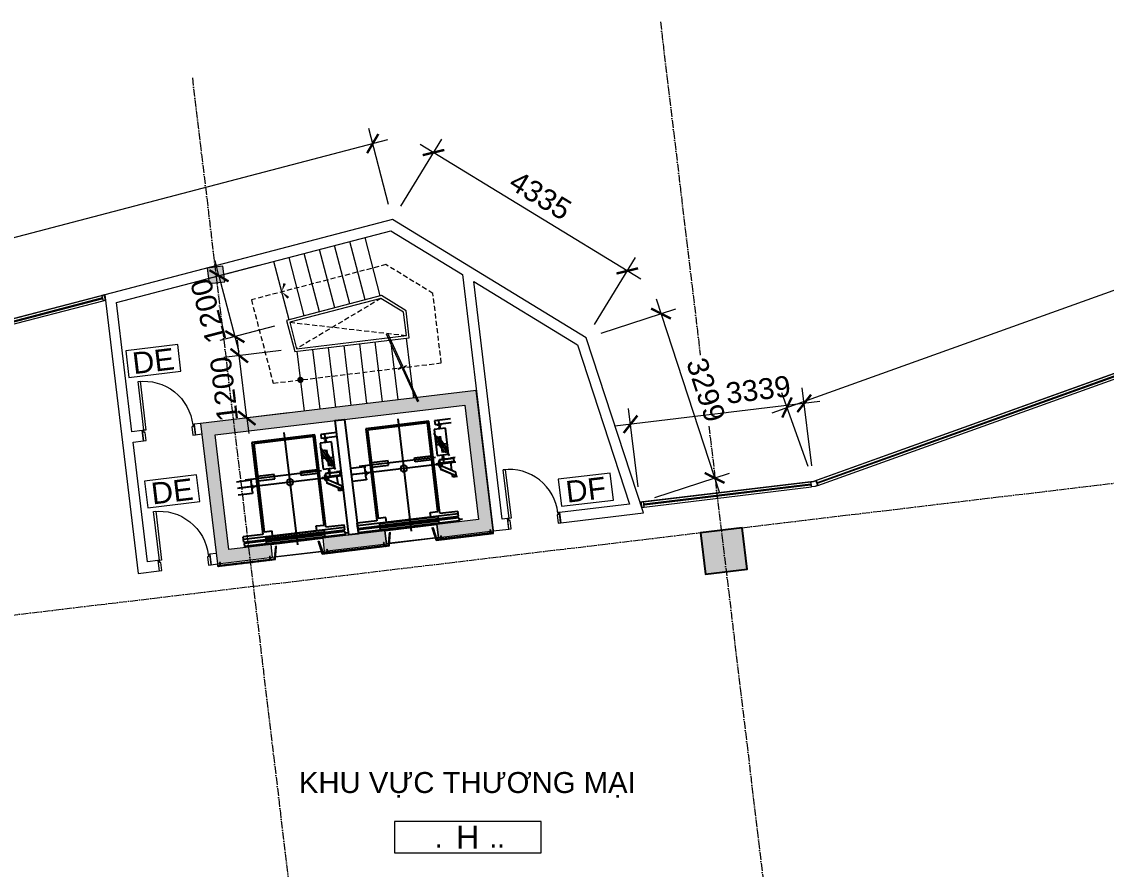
# Model space of a CAD drawing. Header units: millimetres. Extents: x -20211 to 105142, y -25405 to 48204.
# Drawn here: x 62880 to 83588, y 24959 to 41140 of the extents above; entities that cross this region are included whole.
import ezdxf
from ezdxf.enums import TextEntityAlignment as Align

# ---------------------------------------------------------------- set-up
doc = ezdxf.new("R2010")
doc.units = ezdxf.units.MM
for name, pattern in [('Grid Line', [4.2, 3, -0.6, 0, -0.6]), ('HIDDEN2', [4.7625, 3.175, -1.5875]), ('HIDDENX2', [0.75, 0.5, -0.25])]:
    doc.linetypes.add(name, pattern=pattern)
doc.layers.get('Defpoints').update_dxf_attribs({"color": 230})
for name, color, linetype, lineweight in [('CHU', 181, 'Continuous', 5), ('Core - tb$0$A.Wall', 2, 'Continuous', 25), ('CUA', 31, 'Continuous', 9), ('DIM', 1, 'Continuous', 5), ('GRA', 211, 'Continuous', 9), ('HATCH', 9, 'Continuous', 9), ('HATCH-1', 8, 'Continuous', 5), ('KI-HIEU-1', 151, 'Continuous', 9), ('LAT-GACH', 140, 'Continuous', 13), ('NET-CAT', 3, 'Continuous', 15), ('NET-THAY', 2, 'Continuous', 9), ('NET-THAY-2', 55, 'Continuous', 13), ('TRUC', 225, 'Continuous', 5), ('X-COT HAM$0$LC.HA', 8, 'Continuous', 9), ('Y-GHI CHU PCCC$0$Z-CT1-GHI CHU TT$0$KI-HIEU', 6, 'Continuous', 13)]:
    doc.layers.add(name, color=color, linetype=linetype, lineweight=lineweight)
doc.layers.add('Core - tb$0$CT3 MBT 11-31$0$Nqh-ME-01', color=8, linetype='Continuous')
doc.styles.add('Arial', font='arial_0.ttf', dxfattribs={"height": 476.25})
doc.styles.add('Arial_3', font='arial_0.ttf', dxfattribs={"height": 400})
doc.styles.add('TA1', font='arial_0.ttf')
doc.styles.add('Y-GHI CHU PCCC$0$Arial', font='arial_0.ttf')
doc.dimstyles.new('D_200_KTx2', dxfattribs={"dimtxt": 400, "dimasz": 300, "dimexe": 300, "dimexo": 300, "dimgap": 160, "dimtad": 1, "dimdec": 0, "dimzin": 9, "dimtxsty": 'TA1', "dimblk": 'ARCHTICK', "dimcen": 1, "dimdle": 300, "dimclrd": 256, "dimclre": 256, "dimclrt": 7, "dimadec": 0, "dimazin": 0, "dimtfac": 1, "dimtdec": 0, "dimtix": 1, "dimtmove": 1, "dimatfit": 3, "dimldrblk": 'ARCHTICK', "dimfxl": 0, "dimtolj": 1, "dimtzin": 0, "dimlwd": -1, "dimlwe": -1, "dimarcsym": 0})

# ---------------------------------------------------------------- blocks, each defined once
blk = doc.blocks.new('CUA 1 CANH MO - 2 - Type 1000-1152409-MẶT BẰNG TẦNG 2')
at = {"layer": 'CUA', "lineweight": 5}
for p, q in [((-399, -102), (-399, 98)), ((-399, 98), (-349, 98)), ((-349, 98), (-349, -61)), ((551, 98), (601, 98)), ((551, -61), (551, 98)), ((601, 98), (601, -102)), ((-369, -102), (-399, -102)), ((-369, -61), (-369, -102)), ((-349, -61), (-369, -61)), ((571, -61), (551, -61)), ((571, -102), (571, -61)), ((601, -102), (571, -102))]:
    blk.add_line(p, q, dxfattribs=at)
at = {"layer": 'CUA'}
for p, q in [((-328, -102), (-368, -102)), ((-368, -102), (-368, -1040)), ((-328, -1040), (-328, -102)), ((-368, -1040), (-328, -1040))]:
    blk.add_line(p, q, dxfattribs=at)
at = {"layer": 'CUA', "lineweight": 5}
blk.add_arc((-368, -102), 938, 270, 0.5, dxfattribs=at)
blk = doc.blocks.new('CUA 1 CANH MO - 2 - Type 1000-1152411-MẶT BẰNG TẦNG 2')
at = {"layer": 'CUA'}
for p, q in [((-368, 1040), (-328, 1040)), ((-368, 102), (-368, 1040)), ((-328, 1040), (-328, 102)), ((-328, 102), (-368, 102))]:
    blk.add_line(p, q, dxfattribs=at)
at = {"layer": 'CUA', "lineweight": 5}
for p, q in [((-369, 102), (-399, 102)), ((-399, 102), (-399, -98)), ((-369, 61), (-369, 102)), ((-349, 61), (-369, 61)), ((-349, -98), (-349, 61)), ((571, 61), (551, 61)), ((551, 61), (551, -98)), ((601, 102), (571, 102)), ((571, 102), (571, 61)), ((601, -98), (601, 102)), ((-399, -98), (-349, -98)), ((551, -98), (601, -98))]:
    blk.add_line(p, q, dxfattribs=at)
blk.add_arc((-368, 102), 938, 359.5, 90, dxfattribs=at)
blk = doc.blocks.new('_ARCHTICK')
at = {"color": 0, "linetype": 'ByBlock', "const_width": 0.15}
blk.add_lwpolyline([(-0.5, -0.5), (0.5, 0.5)], dxfattribs=at)
blk = doc.blocks.new('*D75')
at = {"layer": 'Defpoints', "color": 0, "transparency": 16777216}
for p in [(69582, 38813), (69961, 37362), (47201, 31415)]:
    blk.add_point(p, dxfattribs=at)
at = {"layer": 'DIM', "transparency": 16777216}
for p, q in [((69885, 37652), (69506, 39103)), ((46532, 32790), (69872, 38889)), ((47125, 31705), (46746, 33156))]:
    blk.add_line(p, q, dxfattribs=at)
at = {"layer": 'DIM', "transparency": 16777216, "xscale": 300, "yscale": 300, "zscale": 300}
for p, rotation in [((69582, 38813), 14.6428708967525), ((46822, 32866), 194.6428708967525)]:
    blk.add_blockref('_ARCHTICK', p, dxfattribs=dict(at, rotation=rotation))
at = {"layer": 'DIM', "color": 7, "transparency": 16777216, "insert": (58110, 36192), "char_height": 400, "attachment_point": 5, "rotation": 14.6429, "style": 'TA1', "bg_fill": 3, "box_fill_scale": 1.1, "bg_fill_color": 256, "bg_fill_true_color": 13158600, "bg_fill_transparency": 0}
blk.add_mtext('\\A1;23524', dxfattribs=at)
blk = doc.blocks.new('*D77')
at = {"layer": 'Defpoints', "color": 0, "transparency": 16777216}
for p in [(70743, 38642), (69961, 37362), (73660, 35102)]:
    blk.add_point(p, dxfattribs=at)
at = {"layer": 'DIM', "transparency": 16777216}
for p, q in [((70118, 37618), (70900, 38898)), ((74698, 36225), (70487, 38798)), ((73817, 35358), (74599, 36638))]:
    blk.add_line(p, q, dxfattribs=at)
at = {"layer": 'DIM', "transparency": 16777216, "xscale": 300, "yscale": 300, "zscale": 300}
for p, rotation in [((70743, 38642), 148.5751953269421), ((74442, 36382), 328.5751953269421)]:
    blk.add_blockref('_ARCHTICK', p, dxfattribs=dict(at, rotation=rotation))
at = {"layer": 'DIM', "color": 7, "transparency": 16777216, "insert": (72783, 37823), "char_height": 400, "attachment_point": 5, "rotation": 328.5752, "style": 'TA1', "bg_fill": 3, "box_fill_scale": 1.1, "bg_fill_color": 256, "bg_fill_true_color": 13158600, "bg_fill_transparency": 0}
blk.add_mtext('\\A1;4335', dxfattribs=at)
blk = doc.blocks.new('*D78')
at = {"layer": 'Defpoints', "color": 0, "transparency": 16777216}
for p in [(73660, 35102), (76109, 32430), (74683, 31965)]:
    blk.add_point(p, dxfattribs=at)
at = {"layer": 'DIM', "transparency": 16777216}
for p, q in [((74993, 35852), (76202, 32145)), ((73945, 35195), (75372, 35660)), ((74968, 32058), (76394, 32523))]:
    blk.add_line(p, q, dxfattribs=at)
at = {"layer": 'DIM', "transparency": 16777216, "xscale": 300, "yscale": 300, "zscale": 300}
for p, rotation in [((75086, 35567), 108.0610583119438), ((76109, 32430), 288.0610583119438)]:
    blk.add_blockref('_ARCHTICK', p, dxfattribs=dict(at, rotation=rotation))
at = {"layer": 'DIM', "color": 7, "transparency": 16777216, "insert": (75944, 34111), "char_height": 400, "attachment_point": 5, "rotation": 288.0611, "style": 'TA1', "bg_fill": 3, "box_fill_scale": 1.1, "bg_fill_color": 256, "bg_fill_true_color": 13158600, "bg_fill_transparency": 0}
blk.add_mtext('\\A1;3299', dxfattribs=at)
blk = doc.blocks.new('*D79')
at = {"layer": 'Defpoints', "color": 0, "transparency": 16777216}
for p in [(74504, 33455), (77999, 32363), (74683, 31965)]:
    blk.add_point(p, dxfattribs=at)
at = {"layer": 'DIM', "transparency": 16777216}
for p, q in [((77963, 32661), (77784, 34150)), ((78118, 33888), (74206, 33419)), ((74647, 32263), (74468, 33753))]:
    blk.add_line(p, q, dxfattribs=at)
at = {"layer": 'DIM', "transparency": 16777216, "xscale": 300, "yscale": 300, "zscale": 300, "rotation": 186.8424161083641}
blk.add_blockref('_ARCHTICK', (74504, 33455), dxfattribs=at)
at = {"layer": 'DIM', "color": 7, "transparency": 16777216, "insert": (76941, 34114), "char_height": 400, "attachment_point": 5, "rotation": 6.8424, "style": 'TA1', "bg_fill": 3, "box_fill_scale": 1.1, "bg_fill_color": 256, "bg_fill_true_color": 13158600, "bg_fill_transparency": 0}
blk.add_mtext('\\A1;3339', dxfattribs=at)
at = {"layer": 'DIM', "transparency": 16777216, "xscale": 300, "yscale": 300, "zscale": 300, "rotation": 6.842416108364065}
blk.add_blockref('_ARCHTICK', (77820, 33853), dxfattribs=at)
blk = doc.blocks.new('*D80')
at = {"layer": 'Defpoints', "color": 0, "transparency": 16777216}
for p in [(93463, 39513), (93970, 38101), (77999, 32363)]:
    blk.add_point(p, dxfattribs=at)
at = {"layer": 'DIM', "transparency": 16777216}
for p, q in [((93869, 38384), (93361, 39795)), ((77209, 33673), (93745, 39614)), ((77897, 32646), (77390, 34057))]:
    blk.add_line(p, q, dxfattribs=at)
at = {"layer": 'DIM', "transparency": 16777216, "xscale": 300, "yscale": 300, "zscale": 300}
for p, rotation in [((93463, 39513), 19.76210720897474), ((77491, 33775), 199.7621072089747)]:
    blk.add_blockref('_ARCHTICK', p, dxfattribs=dict(at, rotation=rotation))
at = {"layer": 'DIM', "color": 7, "transparency": 16777216, "insert": (85354, 36987), "char_height": 400, "attachment_point": 5, "rotation": 19.7621, "style": 'TA1', "bg_fill": 3, "box_fill_scale": 1.1, "bg_fill_color": 256, "bg_fill_true_color": 13158600, "bg_fill_transparency": 0}
blk.add_mtext('\\A1;16971', dxfattribs=at)
blk = doc.blocks.new('*U86')
at = {"color": 7, "ltscale": 30, "true_color": 0xffffff, "insert": (520, 350), "char_height": 200, "attachment_point": 5, "bg_fill": 3, "box_fill_scale": 1.25, "bg_fill_color": 256, "bg_fill_true_color": 13158600, "bg_fill_transparency": 0}
blk.add_mtext('\\A1;.      ..', dxfattribs=at)
blk.add_lwpolyline([(-200, 200), (1200, 200), (1200, 500), (-200, 500)], close=True)
at = {"color": 7, "style": 'Arial'}
blk.add_attdef('±0.000', text='', height=220, dxfattribs=at).set_placement((500, 350), align=Align.MIDDLE)
blk = doc.blocks.new('Core - tb$0$CT3 MBT 11-31$0$tm')
at = {"layer": 'Core - tb$0$CT3 MBT 11-31$0$Nqh-ME-01'}
for p, q in [((-130, -1885), (-130, -115)), ((-130, -459), (-130, -150)), ((-270, -1751), (-270, -281)), ((-130, -469), (-130, -378)), ((854, -538), (854, -1663)), ((854, -538), (892, -538)), ((892, -538), (892, -1663)), ((939, -538), (939, -1663)), ((939, -538), (976, -538)), ((976, -538), (976, -1663)), ((-1085, -1125), (1073, -1125)), ((-265, -2019), (-728, -1777)), ((-500, -1981), (-500, -1810)), ((-130, -2125), (-130, -1731)), ((-130, -1818), (-130, -1731)), ((854, -1663), (892, -1663)), ((939, -1663), (976, -1663)), ((-855, -1896), (-952, -1896)), ((-896, -1896), (-818, -1896)), ((-348, -1896), (-662, -1896)), ((-292, -1896), (-144, -1896)), ((-204, -1896), (-282, -1896)), ((957, -2055), (957, -2125))]:
    blk.add_line(p, q, dxfattribs=at)
for points in [[(-260, -115), (-260, -390)], [(0, -390), (0, -115)], [(900, -115), (800, -115)], [(800, -494), (800, -115)], [(845, -115), (845, -2055)], [(900, -115), (900, -2055)], [(930, -2055), (930, -115)], [(930, -115), (985, -115)], [(985, -2055), (985, -115)], [(-260, -390), (-230, -390)], [(-30, -390), (-230, -390)], [(-168, -393), (-93, -393)], [(-168, -399), (-168, -393)], [(-167, -400), (-135, -402)], [(-134, -424), (-134, -403)], [(-126, -424), (-126, -403)], [(-125, -402), (-93, -400)], [(-93, -399), (-93, -393)], [(-30, -390), (0, -390)], [(-970, -494), (800, -494)], [(-970, -1706), (-970, -494)], [(-940, -1675), (-940, -525)], [(-940, -525), (760, -525)], [(-310, -525), (-230, -525)], [(-310, -845), (-310, -525)], [(-230, -525), (-230, -845)], [(-135, -426), (-135, -455)], [(-135, -455), (-125, -455)], [(-125, -426), (-125, -455)], [(760, -675), (760, -525)], [(845, -675), (760, -675)], [(-230, -845), (-310, -845)], [(-230, -1355), (-310, -1355)], [(-310, -1355), (-310, -1675)], [(-230, -1675), (-230, -1355)], [(845, -1525), (760, -1525)], [(760, -1525), (760, -1675)], [(800, -1706), (-970, -1706)], [(-963, -2125), (-963, -1816)], [(-963, -1816), (-888, -1816)], [(760, -1675), (-940, -1675)], [(-888, -2125), (-888, -1816)], [(-885, -1888), (-885, -1853)], [(-882, -1853), (-885, -1853)], [(-882, -1853), (-882, -1888)], [(-800, -2006), (-800, -1786)], [(-800, -1786), (-300, -1786)], [(-623, -1786), (-661, -1858)], [(-661, -1858), (-377, -2006)], [(-339, -1934), (-623, -1786)], [(-310, -1675), (-230, -1675)], [(-300, -1786), (-300, -2006)], [(-218, -1853), (-218, -1888)], [(-218, -1853), (-215, -1853)], [(-215, -1888), (-215, -1853)], [(-212, -2097), (-212, -1820)], [(-212, -1820), (-149, -1820)], [(-206, -2097), (-206, -1820)], [(-200, -1810), (-60, -1810)], [(-200, -1820), (-200, -1810)], [(-175, -1807), (-175, -1800)], [(-174, -1799), (-136, -1796)], [(-175, -1807), (-86, -1807)], [(-149, -2097), (-149, -1820)], [(-149, -1853), (-90, -1853)], [(-138, -1777), (-138, -1745)], [(-138, -1745), (-122, -1745)], [(-137, -1778), (-136, -1778)], [(-135, -1795), (-135, -1779)], [(-125, -1795), (-125, -1779)], [(-124, -1778), (-123, -1778)], [(-86, -1799), (-124, -1796)], [(-122, -1777), (-122, -1745)], [(-109, -1820), (-36, -1820)], [(-109, -1820), (51, -2097)], [(-86, -1807), (-86, -1800)], [(-60, -1820), (-60, -1810)], [(-43, -1820), (117, -2097)], [(-36, -1820), (123, -2097)], [(800, -1706), (800, -2055)], [(-885, -1940), (-885, -1904)], [(-882, -1940), (-885, -1940)], [(-882, -1888), (-831, -1888)], [(-882, -1891), (-831, -1891)], [(-882, -1901), (-831, -1901)], [(-831, -1904), (-882, -1904)], [(-882, -1904), (-882, -1940)], [(-828, -1898), (-828, -1894)], [(-825, -1894), (-825, -1898)], [(-300, -2006), (-800, -2006)], [(-377, -2006), (-339, -1934)], [(-275, -1894), (-275, -1898)], [(-272, -1898), (-272, -1894)], [(-218, -1888), (-269, -1888)], [(-218, -1891), (-269, -1891)], [(-218, -1901), (-269, -1901)], [(-269, -1904), (-218, -1904)], [(-222, -2125), (-222, -2032)], [(-222, -2032), (-212, -2032)], [(-218, -1904), (-218, -1940)], [(-218, -1940), (-215, -1940)], [(-215, -1940), (-215, -1904)], [(13, -2032), (-149, -2032)], [(143, -2032), (86, -2032)], [(143, -2125), (143, -2032)], [(900, -2055), (800, -2055)], [(930, -2055), (985, -2055)], [(-149, -2097), (-212, -2097)], [(51, -2097), (123, -2097)]]:
    blk.add_lwpolyline(points, dxfattribs=at)
for points in [[(-168, -399, 0.396325), (-167, -400)], [(-134, -403, 0.396325), (-135, -402)], [(-125, -402, 0.396325), (-126, -403)], [(-93, -400, 0.396325), (-93, -399)], [(-135, -425, 0.267949), (-134, -424)], [(-135, -425, 0.267949), (-135, -426)], [(-126, -424, 0.267949), (-126, -425)], [(-125, -426, 0.267949), (-126, -425)], [(-174, -1799, 0.390876), (-175, -1800)], [(-138, -1777, 0.414214), (-137, -1778)], [(-135, -1779, 0.414214), (-136, -1778)], [(-136, -1796, 0.390876), (-135, -1795)], [(-124, -1778, 0.414214), (-125, -1779)], [(-125, -1795, 0.390876), (-124, -1796)], [(-123, -1778, 0.414214), (-122, -1777)], [(-86, -1800, 0.390876), (-86, -1799)], [(-885, -1888, 0.414214), (-882, -1891)], [(-882, -1901, 0.414214), (-885, -1904)], [(-825, -1894, 0.414214), (-831, -1888)], [(-828, -1894, 0.414214), (-831, -1891)], [(-831, -1901, 0.414214), (-828, -1898)], [(-831, -1904, 0.414214), (-825, -1898)], [(-275, -1894, -0.414214), (-269, -1888)], [(-269, -1904, -0.414214), (-275, -1898)], [(-272, -1894, -0.414214), (-269, -1891)], [(-269, -1901, -0.414214), (-272, -1898)], [(-215, -1888, -0.414214), (-218, -1891)], [(-218, -1901, -0.414214), (-215, -1904)]]:
    blk.add_lwpolyline(points, format="xyb", dxfattribs=at)
for centre, radius in [((-130, -1125), 60), ((-500, -1896), 40)]:
    blk.add_circle(centre, radius, dxfattribs=at)
blk = doc.blocks.new('A$C1F5A74C7')
at = {"color": 0, "lineweight": 5}
for p, q in [((0, 10), (0, 12)), ((0, 10), (21, 10)), ((3, 8), (3, 10)), ((3, 5), (3, 7)), ((5, 91), (10, 94)), ((5, 91), (5, 29)), ((5, 91), (15, 91)), ((6, 78), (5, 75)), ((5, 75), (8, 75)), ((6, 72), (5, 69)), ((5, 69), (8, 69)), ((6, 66), (5, 63)), ((5, 63), (8, 63)), ((6, 60), (5, 57)), ((5, 57), (8, 57)), ((6, 54), (5, 51)), ((5, 51), (8, 51)), ((5, 49), (8, 49)), ((5, 10), (5, 29)), ((8, 5), (5, 5)), ((7, 80), (6, 78)), ((6, 78), (10, 78)), ((8, 73), (6, 72)), ((8, 67), (6, 66)), ((8, 61), (6, 60)), ((8, 55), (6, 54)), ((8, 82), (7, 80)), ((7, 81), (10, 81)), ((7, 80), (10, 80)), ((7, 29), (7, 76)), ((7, 10), (7, 31)), ((7, 9), (7, 10)), ((7, 5), (7, 8)), ((7, 5), (7, 5)), ((9, 84), (8, 82)), ((8, 83), (10, 83)), ((8, 73), (8, 75)), ((8, 69), (8, 67)), ((8, 61), (8, 63)), ((8, 57), (8, 55)), ((8, 51), (8, 49)), ((10, 87), (9, 85)), ((9, 85), (12, 86)), ((10, 5), (9, 5)), ((10, 99), (10, 11)), ((10, 94), (15, 91)), ((10, 87), (12, 85)), ((10, 41), (10, 80)), ((10, 78), (15, 78)), ((10, 41), (11, 41)), ((10, 13), (10, 0)), ((12, 5), (10, 5)), ((11, 84), (13, 84)), ((11, 81), (14, 82)), ((11, 41), (11, 80)), ((11, 80), (14, 80)), ((12, 84), (12, 83)), ((12, 73), (12, 75)), ((12, 75), (15, 75)), ((12, 73), (15, 72)), ((12, 69), (12, 67)), ((12, 69), (15, 69)), ((12, 67), (15, 66)), ((12, 61), (12, 63)), ((12, 63), (15, 63)), ((12, 61), (15, 60)), ((12, 57), (12, 55)), ((12, 57), (15, 57)), ((12, 55), (15, 54)), ((12, 49), (12, 51)), ((12, 51), (15, 51)), ((12, 49), (15, 49)), ((12, 5), (12, 5)), ((13, 82), (14, 80)), ((16, 5), (13, 5)), ((14, 80), (15, 78)), ((14, 29), (14, 76)), ((14, 10), (14, 31)), ((14, 9), (14, 10)), ((14, 5), (14, 8)), ((15, 91), (15, 29)), ((15, 78), (15, 75)), ((15, 72), (15, 69)), ((15, 66), (15, 63)), ((15, 60), (15, 57)), ((15, 54), (15, 51)), ((15, 10), (15, 29)), ((18, 10), (18, 8)), ((18, 7), (18, 5)), ((21, 10), (21, 12))]:
    blk.add_line(p, q, dxfattribs=at)
for centre, radius, start, end in [((5, 7), 2.77, 227.3489, 309.0524), ((10, 15), 10.9, 250.5292, 255.5659), ((10, 15), 10.9, 263.51, 276.4907), ((10, 15), 10.9, 284.1671, 289.4715), ((16, 7), 2.77, 230.845, 312.6565)]:
    blk.add_arc(centre, radius, start, end, dxfattribs=at)
blk = doc.blocks.new('*U31')
for p, q in [((11, 0), (11, 0)), ((12, 0), (11, 0)), ((12, 0), (12, 0)), ((14, 0), (13, 0)), ((14, 3), (14, 4)), ((14, 2), (14, 3)), ((14, 2), (14, 2)), ((14, 0), (14, 1)), ((14, 0), (14, -1)), ((14, 0), (15, 0)), ((16, 0), (16, 0)), ((17, 0), (17, 0)), ((17, 0), (18, 0)), ((48, 10), (48, -10)), ((14, -2), (14, -3)), ((14, -2), (14, -2)), ((14, -3), (14, -4))]:
    blk.add_line(p, q)
blk.add_lwpolyline([(50, 10), (9, 10, 0.414215), (7, 8), (7, -8, 0.414214), (9, -10), (50, -10)], format="xyb")
for radius in [2.9, 0.712]:
    blk.add_circle((14, 0), radius)
at = {"extrusion": (0, 0, -1), "xscale": 0.3999999999068677, "yscale": 0.3999999999068677, "zscale": -0.4, "rotation": 90.00000000000001}
blk.add_blockref('A$C1F5A74C7', (-43, -4), dxfattribs=at)
blk = doc.blocks.new('A$C480F4123')
at = {"layer": 'GRA', "transparency": 33554687}
h = blk.add_hatch(dxfattribs=at)
h.set_pattern_fill('ANSI37', color=159, scale=50, angle=652.0858, style=0)
h.set_pattern_definition([(337.085768, (32902.201, 181537.189), (2.43345473, 5.7568045), []), (67.085768, (32902.201, 181537.189), (-5.7568045, 2.43345473), [])])
h.paths.add_polyline_path([(69500, 30827), (69520, 31081), (69499, 31078), (69481, 30845)])
h = blk.add_hatch(dxfattribs=at)
h.set_pattern_fill('ANSI37', color=159, scale=50, angle=652.0858, style=0)
h.set_pattern_definition([(337.085768, (32703.6204, 181513.402), (2.43345473, 5.7568045), []), (67.085768, (32703.6204, 181513.402), (-5.7568045, 2.43345473), [])])
h.paths.add_polyline_path([(70393, 30934), (70314, 31176), (70334, 31178), (70407, 30956)])
h = blk.add_hatch(dxfattribs=at)
h.set_pattern_fill('ANSI37', color=159, scale=50, angle=276.8306, style=0)
h.set_pattern_definition([(321.8306493, (33216.617, 304596.5165), (3.86242455, 4.91367241), []), (51.8306493, (33216.617, 304596.5165), (-4.91367241, 3.86242455), [])])
h.paths.add_polyline_path([(70393, 30934), (71486, 31065), (71480, 31114), (71483, 31084), (70407, 30956)])
h = blk.add_hatch(dxfattribs=at)
h.set_pattern_fill('ANSI37', color=159, scale=50, angle=652.0858, style=0)
h.set_pattern_definition([(337.085768, (30529.163, 181252.934), (2.43345473, 5.7568045), []), (67.085768, (30529.163, 181252.934), (-5.7568045, 2.43345473), [])])
h.paths.add_polyline_path([(68219, 30673), (68140, 30916), (68160, 30918), (68233, 30695)])
h = blk.add_hatch(dxfattribs=at)
h.set_pattern_fill('ANSI37', color=159, scale=50, angle=652.0858, style=0)
h.set_pattern_definition([(337.085768, (30727.743, 181276.721), (2.43345473, 5.7568045), []), (67.085768, (30727.743, 181276.721), (-5.7568045, 2.43345473), [])])
h.paths.add_polyline_path([(67325, 30566), (67345, 30820), (67325, 30818), (67307, 30584)])
h = blk.add_hatch(dxfattribs=at)
h.set_pattern_fill('ANSI37', color=159, scale=50, angle=276.8306, style=0)
h.set_pattern_definition([(321.8306493, (31042.1595, 304336.0483), (3.86242455, 4.91367241), []), (51.8306493, (31042.1595, 304336.0483), (-4.91367241, 3.86242455), [])])
h.paths.add_polyline_path([(68219, 30673), (69500, 30827), (69481, 30845), (68233, 30695)])
h = blk.add_hatch(dxfattribs=at)
h.set_pattern_fill('ANSI37', color=159, scale=50, angle=276.8306, style=0)
h.set_pattern_definition([(321.8306493, (31240.74, 304359.8353), (3.86242455, 4.91367241), []), (51.8306493, (31240.74, 304359.8353), (-4.91367241, 3.86242455), [])])
h.paths.add_polyline_path([(67325, 30566), (66223, 30434), (66217, 30484), (66221, 30454), (67307, 30584)])
at = {"layer": 'NET-CAT'}
h = blk.add_hatch(color=256, dxfattribs=at)
h.dxf.hatch_style = 1
h.paths.add_polyline_path([(71159, 33795), (65896, 33165), (66217, 30484), (67270, 30610), (67240, 30858), (66436, 30762), (66174, 32946), (70940, 33517), (71202, 31333), (70407, 31238), (70437, 30989), (71480, 31114)])
h.paths.add_polyline_path([(69415, 31119), (68233, 30977), (68263, 30729), (69444, 30870)], flags=17)
at = {"layer": 'Core - tb$0$A.Wall', "ltscale": 0.5}
blk.add_lwpolyline([(68908, 31058), (68729, 31037), (68468, 33221), (68646, 33242)], close=True, dxfattribs=at)
at = {"layer": 'GRA'}
for points in [[(69500, 30827), (69520, 31081), (69499, 31078), (69481, 30845)], [(70393, 30934), (70314, 31176), (70334, 31178), (70407, 30956)], [(70393, 30934), (71486, 31065), (71480, 31114), (71483, 31084), (70407, 30956)], [(68219, 30673), (68140, 30916), (68160, 30918), (68233, 30695)], [(67325, 30566), (67345, 30820), (67325, 30818), (67307, 30584)], [(68219, 30673), (69500, 30827), (69481, 30845), (68233, 30695)], [(67325, 30566), (66223, 30434), (66217, 30484), (66221, 30454), (67307, 30584)]]:
    blk.add_lwpolyline(points, close=True, dxfattribs=at)
at = {"layer": 'HATCH'}
for p, q in [((69415, 31119), (70407, 31238)), ((70407, 31238), (69415, 31119)), ((68233, 30977), (67240, 30858)), ((70437, 30989), (69444, 30870)), ((69444, 30870), (70437, 30989)), ((67270, 30610), (68263, 30729))]:
    blk.add_line(p, q, dxfattribs=at)
at = {"layer": 'LAT-GACH'}
for p, q in [((69415, 31119), (70407, 31238)), ((67240, 30858), (68233, 30977)), ((70378, 30982), (69504, 30878)), ((68203, 30722), (67329, 30617))]:
    blk.add_line(p, q, dxfattribs=at)
at = {"layer": 'NET-CAT'}
for p, q in [((71159, 33795), (65896, 33165)), ((71480, 31114), (71159, 33795)), ((66174, 32946), (70940, 33517)), ((70940, 33517), (71202, 31333)), ((65896, 33165), (66217, 30484)), ((66436, 30762), (66174, 32946)), ((71202, 31333), (70407, 31238)), ((69415, 31119), (68233, 30977)), ((69415, 31119), (69444, 30870)), ((69444, 30870), (69415, 31119)), ((70407, 31238), (70437, 30989)), ((70437, 30989), (70407, 31238)), ((70437, 30989), (71480, 31114)), ((67240, 30858), (66436, 30762)), ((67270, 30610), (67240, 30858)), ((68263, 30729), (68233, 30977)), ((68263, 30729), (69444, 30870)), ((66217, 30484), (67270, 30610))]:
    blk.add_line(p, q, dxfattribs=at)
at = {"layer": 'Core - tb$0$CT3 MBT 11-31$0$Nqh-ME-01', "extrusion": (0, 0, -1), "zscale": -1, "rotation": 263.1693507407662}
for p in [(-68674, 32042), (-66500, 31782)]:
    blk.add_blockref('Core - tb$0$CT3 MBT 11-31$0$tm', p, dxfattribs=at)
at = {"layer": 'GRA', "xscale": -1, "rotation": 276.8306492592343}
for p in [(71436, 31059), (70493, 30946), (68318, 30685)]:
    blk.add_blockref('*U31', p, dxfattribs=at)
at = {"layer": 'GRA', "rotation": 96.83064925923432}
for p in [(69401, 30815), (69401, 30815), (66273, 30440), (66273, 30440), (67226, 30554), (67226, 30554)]:
    blk.add_blockref('*U31', p, dxfattribs=at)
blk = doc.blocks.new('*U96')
for points in [[(-1426, 50), (-50, 50), (0, -100), (0, 200), (50, 50), (1428, 50)], [(-1426, 0), (-50, 0), (0, -150), (0, 150), (50, 0), (1428, 0)]]:
    blk.add_lwpolyline(points)
blk = doc.blocks.new('*D98')
at = {"layer": 'Defpoints', "color": 0, "transparency": 16777216}
for p in [(67694, 36563), (67998, 35402), (66950, 35128)]:
    blk.add_point(p, dxfattribs=at)
at = {"layer": 'DIM', "transparency": 16777216}
for p, q in [((67404, 36487), (66356, 36213)), ((66647, 36289), (66571, 36579)), ((66647, 36289), (66950, 35128)), ((67707, 35326), (66660, 35052)), ((66950, 35128), (67026, 34838))]:
    blk.add_line(p, q, dxfattribs=at)
at = {"layer": 'DIM', "transparency": 16777216, "xscale": 300, "yscale": 300, "zscale": 300}
for p, rotation in [((66647, 36289), 284.6428708967503), ((66950, 35128), 104.6428708967503)]:
    blk.add_blockref('_ARCHTICK', p, dxfattribs=dict(at, rotation=rotation))
at = {"layer": 'DIM', "color": 7, "transparency": 16777216, "insert": (66446, 35616), "char_height": 400, "attachment_point": 5, "rotation": 104.6429, "style": 'TA1'}
blk.add_mtext('\\A1;1200', dxfattribs=at)
blk = doc.blocks.new('*D99')
at = {"layer": 'Defpoints', "color": 0, "transparency": 16777216}
for p in [(68130, 34897), (67034, 34765), (68272, 33706)]:
    blk.add_point(p, dxfattribs=at)
at = {"layer": 'DIM', "transparency": 16777216}
for p, q in [((67034, 34765), (66999, 35063)), ((67832, 34861), (66737, 34729)), ((67178, 33574), (67034, 34765)), ((67975, 33670), (66880, 33538)), ((67178, 33574), (67214, 33276))]:
    blk.add_line(p, q, dxfattribs=at)
at = {"layer": 'DIM', "transparency": 16777216, "xscale": 300, "yscale": 300, "zscale": 300}
for p, rotation in [((67034, 34765), 276.8665358369184), ((67178, 33574), 96.86653583691843)]:
    blk.add_blockref('_ARCHTICK', p, dxfattribs=dict(at, rotation=rotation))
at = {"layer": 'DIM', "color": 7, "transparency": 16777216, "insert": (66745, 34126), "char_height": 400, "attachment_point": 5, "rotation": 96.8665, "style": 'TA1'}
blk.add_mtext('\\A1;1200', dxfattribs=at)
blk = doc.blocks.new('ALC1807-ASCENT PLAZA-KET CAU_rvt-1-MẶT BẰNG TẦNG 1')
at = {"layer": 'X-COT HAM$0$LC.HA'}
blk.add_hatch(color=256, dxfattribs=at).paths.add_polyline_path([(66422, 36437), (66458, 36139), (66756, 36175), (66720, 36473)])
blk.add_hatch(color=256, dxfattribs=at).paths.add_polyline_path([(76635, 31480), (75840, 31385), (75935, 30591), (76730, 30686)], flags=0)
at = {"ltscale": 1000}
blk.add_lwpolyline([(66422, 36437), (66458, 36139), (66756, 36175), (66720, 36473)], close=True, dxfattribs=at)
at = {"lineweight": 25}
blk.add_lwpolyline([(76635, 31480), (75840, 31385), (75935, 30591), (76730, 30686)], close=True, dxfattribs=at)
blk = doc.blocks.new('*U131')
for p, q in [((7459, 100, 0), (50, 100, 0)), ((7459, 0, 0), (50, 0, 0)), ((7446, 58, 0), (63, 58, 0)), ((7446, 42, 0), (63, 42, 0))]:
    blk.add_line(p, q)
at = {"ltscale": 100}
for p, q in [((50, 61, 0), (50, 39, 0)), ((50, 61, 0), (50, 39, 0)), ((7459, 61, 0), (7459, 39, 0)), ((7459, 61, 0), (7459, 39, 0))]:
    blk.add_line(p, q, dxfattribs=at)
at = {"color": 1, "lineweight": 0, "ltscale": 10}
blk.add_line((57, 50, 0), (7452, 50, 0), dxfattribs=at)
at = {"ltscale": 25, "elevation": 0}
for points in [[(0, 0), (50, 0), (50, 100), (0, 100)], [(2, 2), (48, 2), (48, 98), (2, 98)]]:
    blk.add_lwpolyline(points, close=True, dxfattribs=at)
at = {"elevation": 0}
for points in [[(50, 39), (50, 61), (63, 61, -0.414214), (63, 60), (63, 57, -0.414214), (63, 56, -0.414214), (62, 57), (62, 59, 0.414214), (62, 60), (52, 60, 0.414214), (51, 59), (51, 40, 0.414214), (52, 40), (62, 40, 0.414214), (62, 40), (62, 43, -0.414214), (63, 43, -0.414214), (63, 43), (63, 39, -0.414214), (63, 39), (50, 39)], [(7459, 39), (7459, 61), (7446, 61, 0.414214), (7446, 60), (7446, 57, 0.414214), (7446, 56, 0.414214), (7447, 57), (7447, 59, -0.414214), (7447, 60), (7457, 60, -0.414214), (7458, 59), (7458, 40, -0.414214), (7457, 40), (7447, 40, -0.414214), (7447, 40), (7447, 43, 0.414214), (7446, 43, 0.414214), (7446, 43), (7446, 39, 0.414214), (7446, 39), (7459, 39)]]:
    blk.add_lwpolyline(points, format="xyb", dxfattribs=at)
for points in [[(50, 40), (50, 59)], [(50, 40), (50, 59)], [(7459, 40), (7459, 59)], [(7459, 40), (7459, 59)]]:
    blk.add_lwpolyline(points, dxfattribs=at)
for points in [[(57, 52, 0.110226), (57, 52), (57, 48, 0.110226), (57, 48, 0.547587), (60, 47, -0.371535), (61, 47, 0.207699), (65, 47, -0.626616), (65, 47, -0.088099), (63, 42), (63, 44), (60, 44), (60, 43), (56, 46, -0.26277), (55, 47), (55, 50), (55, 53, -0.26277), (56, 54), (60, 57), (60, 56), (63, 56), (63, 58, -0.088099), (65, 53, -0.626616), (65, 53, 0.207699), (61, 53, -0.371535), (60, 53, 0.547587)], [(7452, 52, -0.110226), (7452, 52), (7452, 48, -0.110226), (7452, 48, -0.547587), (7448, 47, 0.371535), (7448, 47, -0.207699), (7444, 47, 0.626616), (7444, 47, 0.088099), (7446, 42), (7446, 44), (7448, 44), (7448, 43), (7453, 46, 0.26277), (7453, 47), (7453, 50), (7453, 53, 0.26277), (7453, 54), (7448, 57), (7448, 56), (7446, 56), (7446, 58, 0.088099), (7444, 53, 0.626616), (7444, 53, -0.207699), (7448, 53, 0.371535), (7448, 53, -0.547587)]]:
    blk.add_lwpolyline(points, format="xyb", close=True)
for points in [[(57, 47), (57, 52), (7452, 52), (7452, 47)], [(7509, 100), (7509, 0), (7459, 0), (7459, 100)], [(7507, 98), (7507, 2), (7461, 2), (7461, 98)]]:
    blk.add_lwpolyline(points, close=True)
blk = doc.blocks.new('*U132')
for p, q in [((3270, 100, 0), (50, 100, 0)), ((3270, 0, 0), (50, 0, 0)), ((3257, 58, 0), (63, 58, 0)), ((3257, 42, 0), (63, 42, 0))]:
    blk.add_line(p, q)
at = {"ltscale": 100}
for p, q in [((50, 61, 0), (50, 39, 0)), ((50, 61, 0), (50, 39, 0)), ((3270, 61, 0), (3270, 39, 0)), ((3270, 61, 0), (3270, 39, 0))]:
    blk.add_line(p, q, dxfattribs=at)
at = {"color": 1, "lineweight": 0, "ltscale": 10}
blk.add_line((57, 50, 0), (3263, 50, 0), dxfattribs=at)
at = {"ltscale": 25, "elevation": 0}
for points in [[(0, 0), (50, 0), (50, 100), (0, 100)], [(2, 2), (48, 2), (48, 98), (2, 98)]]:
    blk.add_lwpolyline(points, close=True, dxfattribs=at)
at = {"elevation": 0}
for points in [[(50, 39), (50, 61), (63, 61, -0.414214), (63, 60), (63, 57, -0.414214), (63, 56, -0.414214), (62, 57), (62, 59, 0.414214), (62, 60), (52, 60, 0.414214), (51, 59), (51, 40, 0.414214), (52, 40), (62, 40, 0.414214), (62, 40), (62, 43, -0.414214), (63, 43, -0.414214), (63, 43), (63, 39, -0.414214), (63, 39), (50, 39)], [(3270, 39), (3270, 61), (3257, 61, 0.414214), (3257, 60), (3257, 57, 0.414214), (3257, 56, 0.414214), (3258, 57), (3258, 59, -0.414214), (3258, 60), (3268, 60, -0.414214), (3269, 59), (3269, 40, -0.414214), (3268, 40), (3258, 40, -0.414214), (3258, 40), (3258, 43, 0.414214), (3257, 43, 0.414214), (3257, 43), (3257, 39, 0.414214), (3257, 39), (3270, 39)]]:
    blk.add_lwpolyline(points, format="xyb", dxfattribs=at)
for points in [[(50, 40), (50, 59)], [(50, 40), (50, 59)], [(3270, 40), (3270, 59)], [(3270, 40), (3270, 59)]]:
    blk.add_lwpolyline(points, dxfattribs=at)
for points in [[(57, 52, 0.110226), (57, 52), (57, 48, 0.110226), (57, 48, 0.547587), (60, 47, -0.371535), (61, 47, 0.207699), (65, 47, -0.626616), (65, 47, -0.088099), (63, 42), (63, 44), (60, 44), (60, 43), (56, 46, -0.26277), (55, 47), (55, 50), (55, 53, -0.26277), (56, 54), (60, 57), (60, 56), (63, 56), (63, 58, -0.088099), (65, 53, -0.626616), (65, 53, 0.207699), (61, 53, -0.371535), (60, 53, 0.547587)], [(3263, 52, -0.110226), (3263, 52), (3263, 48, -0.110226), (3263, 48, -0.547587), (3259, 47, 0.371535), (3259, 47, -0.207699), (3255, 47, 0.626616), (3255, 47, 0.088099), (3257, 42), (3257, 44), (3259, 44), (3259, 43), (3264, 46, 0.26277), (3264, 47), (3264, 50), (3264, 53, 0.26277), (3264, 54), (3259, 57), (3259, 56), (3257, 56), (3257, 58, 0.088099), (3255, 53, 0.626616), (3255, 53, -0.207699), (3259, 53, 0.371535), (3259, 53, -0.547587)]]:
    blk.add_lwpolyline(points, format="xyb", close=True)
for points in [[(57, 47), (57, 52), (3263, 52), (3263, 47)], [(3320, 100), (3320, 0), (3270, 0), (3270, 100)], [(3318, 98), (3318, 2), (3272, 2), (3272, 98)]]:
    blk.add_lwpolyline(points, close=True)
blk = doc.blocks.new('*U133')
for p, q in [((17784, 100, 0), (50, 100, 0)), ((17784, 0, 0), (50, 0, 0)), ((17771, 58, 0), (63, 58, 0)), ((17771, 42, 0), (63, 42, 0))]:
    blk.add_line(p, q)
at = {"ltscale": 100}
for p, q in [((50, 61, 0), (50, 39, 0)), ((50, 61, 0), (50, 39, 0)), ((17784, 61, 0), (17784, 39, 0)), ((17784, 61, 0), (17784, 39, 0))]:
    blk.add_line(p, q, dxfattribs=at)
at = {"color": 1, "lineweight": 0, "ltscale": 10}
blk.add_line((57, 50, 0), (17777, 50, 0), dxfattribs=at)
at = {"ltscale": 25, "elevation": 0}
for points in [[(0, 0), (50, 0), (50, 100), (0, 100)], [(2, 2), (48, 2), (48, 98), (2, 98)]]:
    blk.add_lwpolyline(points, close=True, dxfattribs=at)
at = {"elevation": 0}
for points in [[(50, 39), (50, 61), (63, 61, -0.414214), (63, 60), (63, 57, -0.414214), (63, 56, -0.414214), (62, 57), (62, 59, 0.414214), (62, 60), (52, 60, 0.414214), (51, 59), (51, 40, 0.414214), (52, 40), (62, 40, 0.414214), (62, 40), (62, 43, -0.414214), (63, 43, -0.414214), (63, 43), (63, 39, -0.414214), (63, 39), (50, 39)], [(17784, 39), (17784, 61), (17772, 61, 0.414214), (17771, 60), (17771, 57, 0.414214), (17772, 56, 0.414214), (17772, 57), (17772, 59, -0.414214), (17773, 60), (17783, 60, -0.414214), (17783, 59), (17783, 40, -0.414214), (17783, 40), (17773, 40, -0.414214), (17772, 40), (17772, 43, 0.414214), (17772, 43, 0.414214), (17771, 43), (17771, 39, 0.414214), (17772, 39), (17784, 39)]]:
    blk.add_lwpolyline(points, format="xyb", dxfattribs=at)
for points in [[(50, 40), (50, 59)], [(50, 40), (50, 59)], [(17784, 40), (17784, 59)], [(17784, 40), (17784, 59)]]:
    blk.add_lwpolyline(points, dxfattribs=at)
for points in [[(57, 52, 0.110226), (57, 52), (57, 48, 0.110226), (57, 48, 0.547587), (60, 47, -0.371535), (61, 47, 0.207699), (65, 47, -0.626616), (65, 47, -0.088099), (63, 42), (63, 44), (60, 44), (60, 43), (56, 46, -0.26277), (55, 47), (55, 50), (55, 53, -0.26277), (56, 54), (60, 57), (60, 56), (63, 56), (63, 58, -0.088099), (65, 53, -0.626616), (65, 53, 0.207699), (61, 53, -0.371535), (60, 53, 0.547587)], [(17777, 52, -0.110226), (17777, 52), (17777, 48, -0.110226), (17777, 48, -0.547587), (17774, 47, 0.371535), (17773, 47, -0.207699), (17769, 47, 0.626616), (17769, 47, 0.088099), (17771, 42), (17771, 44), (17774, 44), (17774, 43), (17778, 46, 0.26277), (17779, 47), (17779, 50), (17779, 53, 0.26277), (17778, 54), (17774, 57), (17774, 56), (17771, 56), (17771, 58, 0.088099), (17769, 53, 0.626616), (17769, 53, -0.207699), (17773, 53, 0.371535), (17774, 53, -0.547587)]]:
    blk.add_lwpolyline(points, format="xyb", close=True)
for points in [[(57, 47), (57, 52), (17777, 52), (17777, 47)], [(17834, 100), (17834, 0), (17784, 0), (17784, 100)], [(17832, 98), (17832, 2), (17786, 2), (17786, 98)]]:
    blk.add_lwpolyline(points, close=True)
blk = doc.blocks.new('Y-GHI CHU PCCC$0$A$C53D4240F')
at = {"color": 8, "ltscale": 30}
blk.add_lwpolyline([(-267, -138), (267, -138), (267, 137), (-267, 137)], close=True, dxfattribs=at)
at = {"color": 8, "style": 'Y-GHI CHU PCCC$0$Arial'}
blk.add_text('DE', height=220, dxfattribs=at).set_placement((0, 0), align=Align.MIDDLE_CENTER)
blk = doc.blocks.new('Y-GHI CHU PCCC$0$A$C67775D76')
at = {"color": 8, "ltscale": 30}
blk.add_lwpolyline([(-267, -138), (267, -138), (267, 138), (-267, 138)], close=True, dxfattribs=at)
at = {"color": 8, "style": 'Y-GHI CHU PCCC$0$Arial'}
blk.add_text('DF', height=220, dxfattribs=at).set_placement((0, 0), align=Align.MIDDLE_CENTER)

msp = doc.modelspace()

# ---------------------------------------------------------------- linework, layer by layer
at = {"layer": 'NET-CAT'}
for p, q in [((69961.3, 37361.6), (64469.3, 35926.7)), ((73660.2, 35101.6), (69961.3, 37361.6)), ((64688.6, 35777.3), (69929.6, 37146.6)), ((69929.6, 37146.6), (71293.4, 36313.3)), ((71293.4, 36313.3), (71878.5, 31428.4)), ((72054.5, 31640.9), (71510.7, 36180.5)), ((71510.7, 36180.5), (73492.9, 34969.4)), ((64469.3, 35926.7), (65106.5, 30607.2)), ((64984, 33311.8), (64688.6, 35777.3)), ((74749.2, 31762.2), (73660.2, 35101.6)), ((73492.9, 34969.4), (74483.5, 31931.8)), ((66175.2, 33454.5), (66199, 33255.9)), ((65206.1, 33137), (65182.3, 33335.5)), ((65281.3, 30829.5), (65007.7, 33113.2)), ((74483.5, 31931.8), (73146.7, 31771.7)), ((73146.7, 31771.7), (73170.5, 31573.1)), ((73170.5, 31573.1), (74749.2, 31762.2)), ((72153.8, 31652.8), (72054.5, 31640.9)), ((72177.6, 31454.2), (72153.8, 31652.8)), ((71879.7, 31418.5), (72177.6, 31454.2)), ((66593.5, 30986.7), (66472.5, 30972.2)), ((66472.5, 30972.2), (66496.3, 30773.6)), ((65106.5, 30607.2), (65503.4, 30654.7)), ((65479.6, 30853.3), (65281.3, 30829.5)), ((66496.3, 30773.6), (66617.3, 30788.1))]:
    msp.add_line(p, q, dxfattribs=at)
at = {"layer": 'NET-THAY'}
msp.add_line((64469.3, 35926.7), (61148.8, 35059.1), dxfattribs=at)
at = {"layer": 'TRUC', "linetype": 'Grid Line', "ltscale": 50}
msp.add_line((66138.4, 40069.4), (69393.1, 12891.5), dxfattribs=at)

# ---------------------------------------------------------------- block references
at = {"layer": 'CUA', "extrusion": (6.25811e-10, -2.39518e-09, 1), "rotation": 194.6428708967062}
msp.add_blockref('*U133', (64456, 35923.2, 0), dxfattribs=at)
at = {"layer": 'CUA', "extrusion": (-1.41421e-08, -6.96732e-09, 1), "rotation": 199.7621072096843}
msp.add_blockref('*U131', (85065, 34902, 0), dxfattribs=at)
at = {"layer": 'CUA', "xscale": -1}
for name, p, rotation in [('CUA 1 CANH MO - 2 - Type 1000-1152409-MẶT BẰNG TẦNG 2', (65590.2, 33281.4), 186.8306492592279), ('*U132', (78010.4, 32263.9, 0), 6.842416108377253)]:
    msp.add_blockref(name, p, dxfattribs=dict(at, rotation=rotation))
at = {"layer": 'CUA', "rotation": 6.830649259234268}
msp.add_blockref('CUA 1 CANH MO - 2 - Type 1000-1152411-MẶT BẰNG TẦNG 2', (72561.7, 31598.6), dxfattribs=at)
at = {"layer": 'KI-HIEU-1', "linetype": 'ByBlock', "xscale": 2, "yscale": 2, "zscale": 2}
msp.add_blockref('*U86', (70397, 24872.7), dxfattribs=at).add_auto_attribs({'±0.000': 'H'})

# ---------------------------------------------------------------- texts
at = {"layer": 'CHU', "color": 7, "insert": (68172.6, 26815.3), "char_height": 400, "width": 6627.62, "attachment_point": 1, "line_spacing_factor": 0.936439, "style": 'Arial_3'}
msp.add_mtext('\\pt2540,5080,7620,10160,12700,15240,17780,20320,22860,25400,27940,30480,33020,35560,38100,40640,43180,45720,48260,50800,53340,55880,58420,60960,63500,66040,68580,71120,73660,76200,78740,81280;KHU VỰC THƯƠNG MẠI', dxfattribs=at)

# ---------------------------------------------------------------- next in the draw order: wipeouts: each hides what was drawn before it
msp.add_wipeout([(78079.4, 32286), (78021.7, 32265.3), (77960.8, 32258), (77948.9, 32357.3), (77998.5, 32363.2), (78045.6, 32380.1)]).translate(0, 0, 0).dxf.layer = 'CUA'

# ---------------------------------------------------------------- next in the draw order: linework, layer by layer
at = {"layer": 'NET-THAY'}
for p, q in [((85086.6, 34909.8), (77998.5, 32363.2)), ((77998.5, 32363.2), (74682.9, 31965.4))]:
    msp.add_line(p, q, dxfattribs=at)
at = {"layer": 'TRUC', "linetype": 'Grid Line', "ltscale": 50}
for p, q in [((75074.6, 41139.8), (78329.2, 13961.9)), ((41585.2, 27281.7), (97259.7, 33950.9))]:
    msp.add_line(p, q, dxfattribs=at)

# ---------------------------------------------------------------- next in the draw order: dimensions: what is measured, and where the dimension line sits
at = {"layer": 'DIM'}
dim = msp.add_aligned_dim(p1=(47201.3, 31414.9), p2=(69961.3, 37361.6), distance=1500, dimstyle='D_200_KTx2', override={"dimtfill": 1, "dimarcsym": 2}, dxfattribs=at)
dim.commit()
dim.dimension.update_dxf_attribs({"geometry": '*D75', "text_midpoint": (58110, 36192.1)})

# ---------------------------------------------------------------- next in the draw order: linework, layer by layer
at = {"layer": 'HATCH-1', "linetype": 'HIDDEN2', "ltscale": 30}
msp.add_line((69739.3, 35856.6), (68129.7, 34897.2), dxfattribs=at)
at = {"layer": 'HATCH-1'}
msp.add_lwpolyline([(67898.8, 36142, 50, 0, 0), (67846.1, 35982.1, 0, 50, 0), (67970.3, 35868.4, 50, 50, 0)], format="xyseb", dxfattribs=at)
at = {"layer": 'HATCH-1', "linetype": 'HIDDENX2', "ltscale": 100, "const_width": 60}
msp.add_lwpolyline([(68201.1, 34271.4, -1), (68201.1, 34331.4, -1)], format="xyb", close=True, dxfattribs=at)
at = {"layer": 'NET-CAT'}
for p, q in [((66296.2, 33469), (66175.2, 33454.5)), ((65182.3, 33335.5), (64984, 33311.8)), ((65007.7, 33113.2), (65206.1, 33137)), ((66199, 33255.9), (66320, 33270.4))]:
    msp.add_line(p, q, dxfattribs=at)
at = {"layer": 'NET-THAY-2'}
for p, q in [((69146.1, 35753.3), (68855.4, 36866)), ((69436.4, 35829.2), (69145.7, 36941.8)), ((69726.6, 35905), (69435.9, 37017.6)), ((68565.6, 35601.6), (68274.9, 36714.3)), ((68855.9, 35677.5), (68565.1, 36790.1)), ((67985.1, 35450), (67694.4, 36562.6)), ((68275.3, 35525.8), (67984.6, 36638.5)), ((69624.9, 35026.9), (69761.8, 33884.1)), ((68135.7, 34847.5), (68272.4, 33705.7)), ((68433.5, 34883.4), (68570.3, 33741.4)), ((68731.4, 34919.3), (68868.2, 33777.1)), ((69029.2, 34955.1), (69166, 33812.7)), ((69327, 34991), (69463.9, 33848.4))]:
    msp.add_line(p, q, dxfattribs=at)

# ---------------------------------------------------------------- next in the draw order: block references
msp.add_blockref('A$C480F4123', (400, 304.3))
at = {"layer": 'CUA', "xscale": -1, "rotation": 186.8306492592279}
msp.add_blockref('CUA 1 CANH MO - 2 - Type 1000-1152409-MẶT BẰNG TẦNG 2', (65887.5, 30799.2), dxfattribs=at)
at = {"layer": 'Y-GHI CHU PCCC$0$Z-CT1-GHI CHU TT$0$KI-HIEU', "color": 8, "xscale": 1.875, "yscale": 1.875, "zscale": 1.875, "rotation": 6.830941162475229}
for p in [(65393.4, 34662.5), (65752.2, 32174.9)]:
    msp.add_blockref('Y-GHI CHU PCCC$0$A$C53D4240F', p, dxfattribs=at)

# ---------------------------------------------------------------- next in the draw order: dimensions: what is measured, and where the dimension line sits
at = {"layer": 'DIM'}
dim = msp.add_aligned_dim(p1=(73660.2, 35101.6), p2=(69961.3, 37361.6), distance=-1500, dimstyle='D_200_KTx2', override={"dimtfill": 1, "dimarcsym": 2}, dxfattribs=at)
dim.commit()
dim.dimension.update_dxf_attribs({"geometry": '*D77', "text_midpoint": (72782.8, 37822.5)})
for base, p1, p2, angle, picture, middle in [((66949.9, 35127.8), (67694.4, 36562.6), (67997.7, 35401.6), 104.64287, '*D98', (66445.8, 35616.2)), ((67034.4, 34765.3), (68272.4, 33705.7), (68129.7, 34897.2), 96.86654, '*D99', (66744.5, 34126))]:
    dim = msp.add_linear_dim(base=base, p1=p1, p2=p2, angle=angle, dimstyle='D_200_KTx2', dxfattribs=at)
    dim.commit()
    dim.dimension.update_dxf_attribs({"geometry": picture, "text_midpoint": middle})

# ---------------------------------------------------------------- next in the draw order: linework, layer by layer
at = {"layer": 'HATCH-1', "linetype": 'HIDDEN2', "ltscale": 30}
msp.add_line((67997.7, 35401.6), (70224.2, 35149.4), dxfattribs=at)
msp.add_lwpolyline([(70732.2, 35953.1), (69834.4, 36501.6), (67265.5, 35830.4), (67681.6, 34238.9), (70891.3, 34625.4)], close=True, dxfattribs=at)
at = {"layer": 'NET-THAY'}
for points in [[(70217.9, 35622.8), (69747.2, 35910.4), (67936.7, 35437.3), (68092.4, 34842.3), (70279.8, 35105.7)], [(70171.1, 35592.8), (69739.3, 35856.6), (67997.7, 35401.6), (68129.7, 34897.2), (70224.2, 35149.4)]]:
    msp.add_lwpolyline(points, close=True, dxfattribs=at)
at = {"layer": 'NET-THAY-2'}
for p, q in [((69922.7, 35062.7), (70059.7, 33919.8)), ((70220.6, 35098.6), (70357.5, 33955.5))]:
    msp.add_line(p, q, dxfattribs=at)

# ---------------------------------------------------------------- next in the draw order: block references
at = {"layer": 'HATCH-1', "xscale": 0.4999999999999997, "yscale": 0.4999999999999997, "zscale": 0.4999999999999997, "rotation": 294.6628127972297}
msp.add_blockref('*U96', (70137.1, 34534.6), dxfattribs=at)

# ---------------------------------------------------------------- next in the draw order: dimensions: what is measured, and where the dimension line sits
at = {"layer": 'DIM'}
dim = msp.add_aligned_dim(p1=(73660.2, 35101.6), p2=(74682.9, 31965.4), distance=1500, dimstyle='D_200_KTx2', override={"dimtfill": 1, "dimarcsym": 2}, dxfattribs=at)
dim.commit()
dim.dimension.update_dxf_attribs({"geometry": '*D78', "text_midpoint": (75944.1, 34111.5)})

# ---------------------------------------------------------------- next in the draw order: dimensions: what is measured, and where the dimension line sits
dim = msp.add_linear_dim(base=(74504.2, 33454.7), p1=(77998.5, 32363.2), p2=(74682.9, 31965.4), angle=186.84242, dimstyle='D_200_KTx2', override={"dimtfill": 1, "dimarcsym": 2}, dxfattribs=at)
dim.commit()
dim.dimension.update_dxf_attribs({"geometry": '*D79', "text_midpoint": (76984.9, 33752.3), "dimtype": 161})

# ---------------------------------------------------------------- next in the draw order: block references
at = {"layer": 'Y-GHI CHU PCCC$0$Z-CT1-GHI CHU TT$0$KI-HIEU', "color": 8, "xscale": 1.875, "yscale": 1.875, "zscale": 1.875, "rotation": 6.830941162475564}
msp.add_blockref('Y-GHI CHU PCCC$0$A$C67775D76', (73650.9, 32206.1), dxfattribs=at)

# ---------------------------------------------------------------- next in the draw order: dimensions: what is measured, and where the dimension line sits
at = {"layer": 'DIM'}
dim = msp.add_aligned_dim(p1=(77998.5, 32363.2), p2=(93970.1, 38101.4), distance=1500, dimstyle='D_200_KTx2', override={"dimtfill": 1, "dimarcsym": 2}, dxfattribs=at)
dim.commit()
dim.dimension.update_dxf_attribs({"geometry": '*D80', "text_midpoint": (85354, 36986.7)})

# ---------------------------------------------------------------- next in the draw order: linework, layer by layer
at = {"layer": 'CUA', "elevation": 0}
for points in [[(78079.4, 32286), (78021.7, 32265.3), (77960.8, 32258), (77948.9, 32357.3), (77998.5, 32363.2), (78045.6, 32380.1)], [(78076.8, 32287.2), (78021.2, 32267.2), (77962.5, 32260.2), (77951.1, 32355.5), (77999, 32361.3), (78044.4, 32377.6)]]:
    msp.add_lwpolyline(points, close=True, dxfattribs=at)
msp.add_lwpolyline([(77998.5, 32363.2), (78045.6, 32380.1), (78079.4, 32286)], dxfattribs=at)

# ---------------------------------------------------------------- next in the draw order: block references
at = {"layer": 'NET-CAT'}
msp.add_blockref('ALC1807-ASCENT PLAZA-KET CAU_rvt-1-MẶT BẰNG TẦNG 1', (0, 0), dxfattribs=at)

doc.saveas('drawing.dxf')
